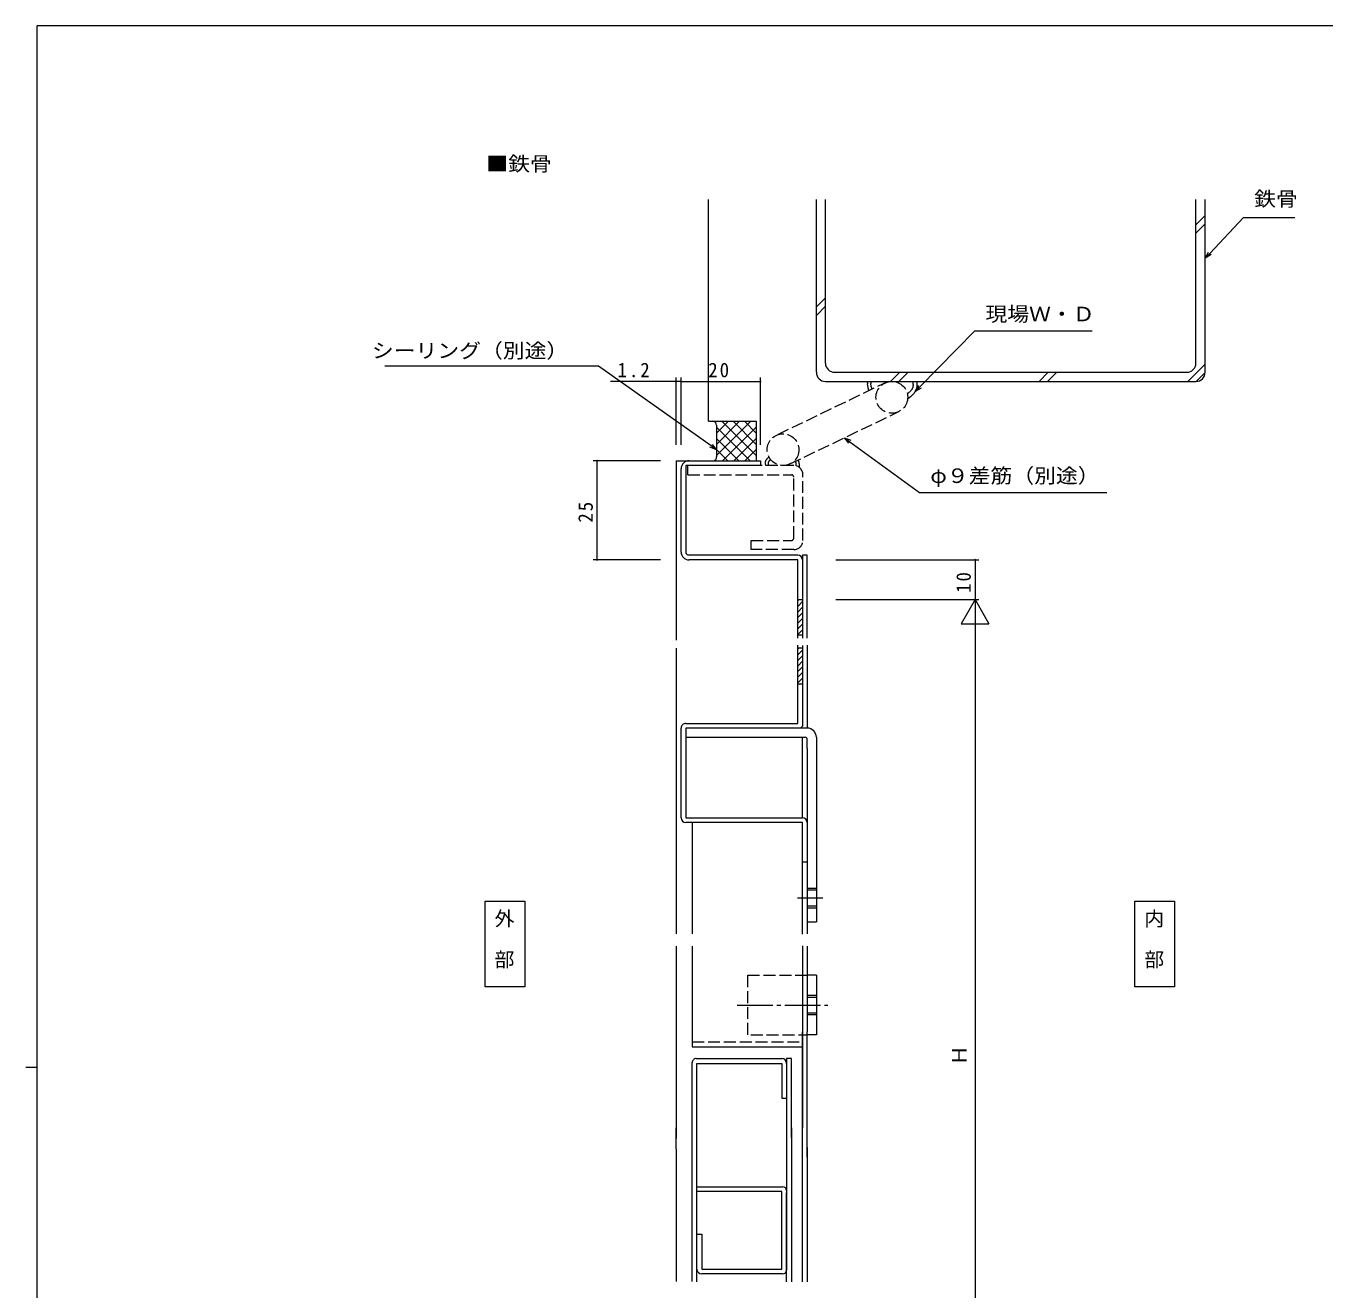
# Model space of a CAD drawing. Units: millimetres on the paper. Extents: x -420 to 373, y -297 to 267.
# Drawn here: x -420.5 to -93.2, y -54 to 264.4 of the extents above; entities that cross this region are included whole.
import ezdxf
from ezdxf.enums import TextEntityAlignment as Align

# ---------------------------------------------------------------- set-up
doc = ezdxf.new("R2010")
doc.units = ezdxf.units.MM
for name, pattern in [('CHAIN2', [12, 9, -1, 1, -1]), ('DASHED1', [1.8, 1.2, -0.6]), ('DASHED3', [4, 3, -1])]:
    doc.linetypes.add(name, pattern=pattern)
for name, color, linetype, lineweight in [('0-1_USER1', 7, 'Continuous', 9), ('0-2_YKK_ZWAK', 3, 'Continuous', 9), ('0-3_YKK_11', 7, 'Continuous', 9), ('0-4_YKK_12', 2, 'Continuous', 9), ('0-5_YSS_K', 3, 'Continuous', 9), ('0-6_YKK_13', 4, 'Continuous', 9), ('0-7_YKK_D', 6, 'Continuous', 9)]:
    doc.layers.add(name, color=color, linetype=linetype, lineweight=lineweight)
doc.styles.add('ＭＳ ゴシック', font='')
doc.styles.get('ＭＳ ゴシック').set_extended_font_data('MS Gothic')

msp = doc.modelspace()

# ---------------------------------------------------------------- linework, layer by layer
at = {"layer": '0-1_USER1'}
for p, q in [((-417.7, -260.6), (-417.7, 264.4)), ((352.3, 264.4), (-417.7, 264.4)), ((-420.5, 1.9), (-417.7, 1.9))]:
    msp.add_line(p, q, dxfattribs=at)
at = {"layer": '0-2_YKK_ZWAK'}
for p, q in [((-304.744, 43.789), (-294.744, 43.789)), ((-304.744, 22.149), (-304.744, 43.789)), ((-294.744, 43.789), (-294.744, 22.149)), ((-140.939, 43.789), (-130.939, 43.789)), ((-140.939, 22.149), (-140.939, 43.789)), ((-130.939, 43.789), (-130.939, 22.149)), ((-294.744, 22.149), (-304.744, 22.149)), ((-130.939, 22.149), (-140.939, 22.149))]:
    msp.add_line(p, q, dxfattribs=at)
at = {"layer": '0-3_YKK_11'}
for p, q in [((-253.339, 154.784), (-235.339, 154.784)), ((-235.339, 154.784), (-235.339, 153.584)), ((-255.339, 131.784), (-255.339, 152.784)), ((-254.139, 153.584), (-254.139, 131.484)), ((-235.339, 153.584), (-254.139, 153.584)), ((-254.139, 131.484), (-253.639, 130.984)), ((-225.939, 130.984), (-253.686, 130.984)), ((-223.539, 130.984), (-224.739, 130.984)), ((-224.739, 130.984), (-224.739, 110.087)), ((-223.539, 110.101), (-223.539, 130.984)), ((-245.339, 129.784), (-253.339, 129.784)), ((-225.939, 129.784), (-245.339, 129.784)), ((-225.939, 110.06), (-225.939, 129.784)), ((-225.939, 119.784), (-224.739, 119.784)), ((-224.739, 110.784), (-225.939, 110.784)), ((-225.939, 88.584), (-225.939, 108.287)), ((-224.739, 108.253), (-224.739, 87.884)), ((-223.539, 108.267), (-223.539, 87.384)), ((-224.739, 107.584), (-225.939, 107.584)), ((-225.939, 98.584), (-224.739, 98.584)), ((-254.139, 88.584), (-225.939, 88.584)), ((-255.339, 64.784), (-255.339, 87.384)), ((-225.239, 87.384), (-254.139, 87.384)), ((-254.139, 87.384), (-254.139, 64.784)), ((-224.739, 87.884), (-225.239, 87.384)), ((-223.539, 87.384), (-225.239, 87.384)), ((-254.139, 64.784), (-224.739, 64.784)), ((-224.739, 63.584), (-254.139, 63.584)), ((-224.739, 35.442), (-224.739, 63.584)), ((-223.539, 63.584), (-223.539, 35.492)), ((-223.539, 53.584), (-224.739, 53.584)), ((-224.739, 32.486), (-224.739, -13.351)), ((-223.539, 32.412), (-223.539, 10.786)), ((-224.739, -13.351), (-224.739, 10.786)), ((-223.539, -20.728), (-223.539, 10.786)), ((-251.539, 4.084), (-229.939, 4.084)), ((-229.939, 4.084), (-229.881, 4.084)), ((-228.739, 4.084), (-228.739, -8.676)), ((-227.539, -15.784), (-227.539, 4.084)), ((-252.539, -16.058), (-252.539, 3.084)), ((-251.339, 2.884), (-229.939, 2.884)), ((-251.339, -16.058), (-251.339, 2.884)), ((-229.939, 2.884), (-229.939, -5.916)), ((-229.939, -5.916), (-228.739, -5.916)), ((-228.739, -8.676), (-228.739, -10.714)), ((-228.739, -10.714), (-228.739, -15.784)), ((-252.539, -18.583), (-252.539, -13.351)), ((-251.339, -18.512), (-251.339, -13.351)), ((-228.739, -13.351), (-228.739, -18.547)), ((-227.539, -13.351), (-227.539, -18.476)), ((-224.739, -18.404), (-224.739, -13.351)), ((-252.539, -52.097), (-252.539, -18.583)), ((-251.339, -52.193), (-251.339, -18.512)), ((-228.739, -18.547), (-228.739, -27.714)), ((-227.539, -18.476), (-227.539, -52.166)), ((-224.739, -52.204), (-224.739, -18.404)), ((-223.539, -18.369), (-223.539, -52.238)), ((-251.339, -28.214), (-229.739, -28.214)), ((-229.939, -29.414), (-251.339, -29.414)), ((-229.939, -49.014), (-229.939, -29.414)), ((-228.739, -27.714), (-228.739, -29.775)), ((-228.74, -48.514), (-228.74, -29.756)), ((-228.739, -29.775), (-228.739, -49.214)), ((-251.34, -40.214), (-250.14, -40.214)), ((-250.14, -40.214), (-250.14, -49.014)), ((-250.14, -49.014), (-229.939, -49.014)), ((-229.739, -50.214), (-250.139, -50.214))]:
    msp.add_line(p, q, dxfattribs=at)
at = {"layer": '0-3_YKK_11', "linetype": 'DASHED1'}
msp.add_line((-254.133, 153.215), (-254.133, 151.28), dxfattribs=at)
at = {"layer": '0-3_YKK_11'}
for points in [[(-227.539, 4.084), (-228.539, 4.084), (-228.739, 4.084)], [(-228.739, -52.196), (-228.739, -50.714), (-228.739, -48.676)]]:
    msp.add_lwpolyline(points, dxfattribs=at)
for centre, radius, start, end in [((-253.339, 152.784), 2, 89.99997, 180.00002), ((-253.339, 131.784), 2, 180.00002, 270), ((-225.939, 129.784), 1.2, 0, 89.99997), ((-254.139, 87.384), 1.2, 89.99997, 180.00002), ((-254.139, 64.784), 1.2, 180.00002, 270), ((-224.739, 63.584), 1.2, 0, 89.99997), ((-251.539, 3.084), 1, 89.99997, 180.00002), ((-229.939, 2.884), 1.2, 0, 89.99997), ((-229.739, -29.214), 1, 0, 89.99997), ((-250.139, -49.014), 1.2, 180.00002, 270), ((-229.739, -49.214), 1, 270, 0)]:
    msp.add_arc(centre, radius, start, end, dxfattribs=at)
at = {"layer": '0-4_YKK_12'}
for p, q in [((-256.539, 154.784), (-253.339, 154.784)), ((-256.539, 154.784), (-256.539, 109.584)), ((-256.539, 107.584), (-256.539, 51.3)), ((-224.739, 64.784), (-224.739, 85.084)), ((-252.539, 63.584), (-252.539, 35.492)), ((-256.539, 55.41), (-256.539, 35.492)), ((-256.539, 32.412), (-256.539, -16.058)), ((-252.539, 32.412), (-252.539, 7.084)), ((-252.539, 7.084), (-224.739, 7.084)), ((-256.539, -18.654), (-256.539, -13.351)), ((-256.539, -18.654), (-256.539, -52.097))]:
    msp.add_line(p, q, dxfattribs=at)
at = {"layer": '0-4_YKK_12', "linetype": 'DASHED3'}
msp.add_line((-252.539, 8.284), (-224.739, 8.284), dxfattribs=at)
at = {"layer": '0-5_YSS_K'}
for p, q in [((-248.398, 164.745), (-248.398, 220.663)), ((-221.236, 177.084), (-221.236, 220.663)), ((-218.936, 179.384), (-218.936, 220.663)), ((-125.536, 179.384), (-125.536, 220.663)), ((-123.236, 177.084), (-123.236, 220.663)), ((-125.536, 214.303), (-123.236, 216.603)), ((-125.536, 212.18), (-123.236, 214.48)), ((-221.236, 193.556), (-218.936, 195.856)), ((-221.236, 191.433), (-218.936, 193.733)), ((-216.636, 177.084), (-127.836, 177.084)), ((-202.532, 174.784), (-200.232, 177.084)), ((-200.409, 174.784), (-198.109, 177.084)), ((-165.056, 174.784), (-162.756, 177.084)), ((-162.933, 174.784), (-160.633, 177.084)), ((-127.579, 174.784), (-123.236, 179.126)), ((-125.455, 174.785), (-123.238, 177.002)), ((-218.936, 174.784), (-125.536, 174.784)), ((-208.439, 174.784), (-208.358, 174.217)), ((-208.293, 173.756), (-208.358, 174.217)), ((-208.257, 173.528), (-208.293, 173.756)), ((-208.215, 173.303), (-208.257, 173.528)), ((-207.534, 174.784), (-207.508, 174.298)), ((-207.471, 173.959), (-207.508, 174.298)), ((-207.448, 173.792), (-207.471, 173.959)), ((-207.42, 173.627), (-207.448, 173.792)), ((-207.385, 173.467), (-207.42, 173.627)), ((-207.342, 173.31), (-207.385, 173.467)), ((-196.951, 174.766), (-196.899, 174.356)), ((-196.89, 173.474), (-196.906, 173.383)), ((-196.899, 174.356), (-196.88, 174.153)), ((-196.879, 173.567), (-196.89, 173.474)), ((-196.88, 174.153), (-196.868, 173.954)), ((-196.871, 173.662), (-196.879, 173.567)), ((-196.867, 173.758), (-196.871, 173.662)), ((-196.868, 173.954), (-196.866, 173.855)), ((-196.866, 173.855), (-196.867, 173.758)), ((-195.911, 173.552), (-195.923, 173.423)), ((-195.903, 173.684), (-195.911, 173.552)), ((-195.91, 174.766), (-195.901, 174.492)), ((-195.894, 173.95), (-195.903, 173.684)), ((-195.901, 174.492), (-195.895, 174.22)), ((-195.895, 174.22), (-195.894, 173.95)), ((-208.167, 173.081), (-208.215, 173.303)), ((-208.11, 172.865), (-208.167, 173.081)), ((-208.078, 172.758), (-208.11, 172.865)), ((-208.044, 172.654), (-208.078, 172.758)), ((-208.006, 172.551), (-208.044, 172.654)), ((-207.965, 172.45), (-208.006, 172.551)), ((-207.317, 173.234), (-207.342, 173.31)), ((-207.289, 173.16), (-207.317, 173.234)), ((-207.258, 173.087), (-207.289, 173.16)), ((-207.224, 173.016), (-207.258, 173.087)), ((-207.179, 172.932), (-207.224, 173.016)), ((-207.13, 172.852), (-207.179, 172.932)), ((-198.117, 171.82), (-198.339, 171.643)), ((-197.839, 170.681), (-198.166, 170.429)), ((-197.899, 171.998), (-198.117, 171.82)), ((-197.794, 172.089), (-197.899, 171.998)), ((-197.518, 170.937), (-197.839, 170.681)), ((-197.691, 172.18), (-197.794, 172.089)), ((-197.592, 172.273), (-197.691, 172.18)), ((-197.496, 172.367), (-197.592, 172.273)), ((-197.362, 171.066), (-197.518, 170.937)), ((-197.406, 172.463), (-197.496, 172.367)), ((-197.321, 172.562), (-197.406, 172.463)), ((-197.21, 171.198), (-197.362, 171.066)), ((-197.241, 172.662), (-197.321, 172.562)), ((-197.168, 172.765), (-197.241, 172.662)), ((-197.063, 171.331), (-197.21, 171.198)), ((-197.102, 172.87), (-197.168, 172.765)), ((-197.043, 172.979), (-197.102, 172.87)), ((-196.921, 171.467), (-197.063, 171.331)), ((-196.993, 173.09), (-197.043, 172.979)), ((-196.951, 173.205), (-196.993, 173.09)), ((-196.926, 173.293), (-196.951, 173.205)), ((-196.906, 173.383), (-196.926, 173.293)), ((-196.786, 171.606), (-196.921, 171.467)), ((-196.658, 171.747), (-196.786, 171.606)), ((-196.537, 171.893), (-196.658, 171.747)), ((-196.426, 172.042), (-196.537, 171.893)), ((-196.324, 172.195), (-196.426, 172.042)), ((-196.233, 172.353), (-196.324, 172.195)), ((-196.191, 172.434), (-196.233, 172.353)), ((-196.152, 172.516), (-196.191, 172.434)), ((-196.117, 172.599), (-196.152, 172.516)), ((-196.084, 172.684), (-196.117, 172.599)), ((-196.045, 172.802), (-196.084, 172.684)), ((-196.011, 172.922), (-196.045, 172.802)), ((-195.982, 173.044), (-196.011, 172.922)), ((-195.958, 173.168), (-195.982, 173.044)), ((-195.938, 173.295), (-195.958, 173.168)), ((-195.923, 173.423), (-195.938, 173.295)), ((-248.398, 164.745), (-236.398, 164.745)), ((-246.398, 164.583), (-246.236, 164.745)), ((-246.398, 161.754), (-243.407, 164.745)), ((-246.398, 158.926), (-240.579, 164.745)), ((-246.398, 156.097), (-237.751, 164.745)), ((-246.398, 163.745), (-246.398, 155.745)), ((-245.046, 164.745), (-236.398, 156.097)), ((-242.218, 164.745), (-236.398, 158.926)), ((-239.39, 164.745), (-236.398, 161.754)), ((-236.561, 164.745), (-236.398, 164.583)), ((-236.398, 164.745), (-236.398, 154.784)), ((-246.398, 163.269), (-237.913, 154.784)), ((-246.398, 160.44), (-240.742, 154.784)), ((-244.884, 154.784), (-236.398, 163.269)), ((-242.055, 154.784), (-236.398, 160.44)), ((-246.398, 157.612), (-243.57, 154.784)), ((-239.227, 154.784), (-236.398, 157.612)), ((-234.118, 154.428), (-234.126, 154.302)), ((-234.126, 154.302), (-234.125, 154.172)), ((-234.125, 154.172), (-234.117, 154.04)), ((-234.1, 154.551), (-234.118, 154.428)), ((-234.117, 154.04), (-234.105, 153.906)), ((-234.105, 153.906), (-234.071, 153.635)), ((-234.087, 154.611), (-234.1, 154.551)), ((-234.071, 154.67), (-234.087, 154.611)), ((-234.045, 154.745), (-234.071, 154.67)), ((-234.013, 154.818), (-234.045, 154.745)), ((-233.977, 154.888), (-234.013, 154.818)), ((-233.935, 154.958), (-233.977, 154.888)), ((-233.89, 155.025), (-233.935, 154.958)), ((-233.84, 155.092), (-233.89, 155.025)), ((-233.787, 155.157), (-233.84, 155.092)), ((-233.731, 155.221), (-233.787, 155.157)), ((-233.611, 155.345), (-233.731, 155.221)), ((-233.481, 155.467), (-233.611, 155.345)), ((-233.346, 155.586), (-233.481, 155.467)), ((-233.387, 154.069), (-233.389, 153.927)), ((-233.389, 153.927), (-233.387, 153.782)), ((-233.377, 154.206), (-233.387, 154.069)), ((-233.369, 154.272), (-233.377, 154.206)), ((-233.357, 154.336), (-233.369, 154.272)), ((-233.342, 154.398), (-233.357, 154.336)), ((-233.209, 155.705), (-233.346, 155.586)), ((-233.324, 154.458), (-233.342, 154.398)), ((-233.302, 154.515), (-233.324, 154.458)), ((-233.275, 154.57), (-233.302, 154.515)), ((-233.244, 154.622), (-233.275, 154.57)), ((-233.209, 154.67), (-233.244, 154.622)), ((-233.16, 154.723), (-233.209, 154.67)), ((-233.105, 154.773), (-233.16, 154.723)), ((-233.044, 154.818), (-233.105, 154.773)), ((-232.979, 154.861), (-233.044, 154.818)), ((-232.91, 154.902), (-232.979, 154.861)), ((-232.839, 154.94), (-232.91, 154.902)), ((-232.691, 155.015), (-232.839, 154.94)), ((-226.482, 154.498), (-226.447, 154.246)), ((-226.447, 154.246), (-226.433, 154.121)), ((-226.433, 154.121), (-226.421, 153.998)), ((-226.421, 153.998), (-226.414, 153.876)), ((-226.414, 153.876), (-226.412, 153.756)), ((-225.845, 154.963), (-225.792, 154.843)), ((-225.792, 154.843), (-225.69, 154.404)), ((-225.69, 154.404), (-225.646, 154.187)), ((-225.646, 154.187), (-225.61, 153.973)), ((-225.61, 153.973), (-225.597, 153.867)), ((-225.597, 153.867), (-225.586, 153.762)), ((-233.387, 153.782), (-233.381, 153.635)), ((-226.416, 153.638), (-226.428, 153.523)), ((-226.412, 153.756), (-226.416, 153.638)), ((-225.595, 153.255), (-225.611, 153.158)), ((-225.584, 153.354), (-225.595, 153.255)), ((-225.586, 153.762), (-225.58, 153.658)), ((-225.578, 153.454), (-225.584, 153.354)), ((-225.58, 153.658), (-225.577, 153.555)), ((-225.577, 153.555), (-225.578, 153.454))]:
    msp.add_line(p, q, dxfattribs=at)
at = {"layer": '0-5_YSS_K', "linetype": 'DASHED3'}
for p, q in [((-203.118, 174.784), (-231.362, 161.185)), ((-227.892, 153.977), (-200.47, 167.179))]:
    msp.add_line(p, q, dxfattribs=at)
for centre in [(-202.205, 170.784), (-229.627, 157.581)]:
    msp.add_circle(centre, 4, dxfattribs=at)
at = {"layer": '0-5_YSS_K'}
for centre, radius, start, end in [((-218.936, 177.084), 2.3, 180, 270), ((-216.636, 179.384), 2.3, 180, 270), ((-127.836, 179.384), 2.3, 270, 0), ((-125.536, 177.084), 2.3, 270, 0), ((-247.398, 163.745), 1, 0, 90), ((-247.398, 155.745), 1, 285.91905, 0)]:
    msp.add_arc(centre, radius, start, end, dxfattribs=at)
at = {"layer": '0-6_YKK_13', "linetype": 'DASHED3'}
for p, q in [((-253.639, 151.28), (-253.639, 153.58)), ((-226.939, 153.58), (-253.639, 153.58)), ((-253.639, 151.28), (-227.539, 151.28)), ((-226.939, 135.28), (-226.939, 150.68)), ((-224.639, 134.68), (-224.639, 151.28)), ((-226.939, 132.38), (-237.639, 132.38)), ((-223.539, 47.084), (-221.239, 47.084)), ((-223.539, 46.584), (-221.239, 46.584)), ((-223.539, 42.584), (-221.239, 42.584)), ((-223.539, 42.084), (-221.239, 42.084)), ((-238.539, 10.084), (-238.539, 25.084)), ((-238.539, 25.084), (-223.539, 25.084)), ((-237.771, 10.084), (-223.539, 10.084))]:
    msp.add_line(p, q, dxfattribs=at)
at = {"layer": '0-6_YKK_13'}
for p, q in [((-225.939, 119.483), (-225.638, 119.784)), ((-225.939, 118.069), (-224.739, 119.269)), ((-225.939, 116.655), (-224.739, 117.855)), ((-225.939, 115.24), (-224.739, 116.44)), ((-225.939, 113.826), (-224.739, 115.026)), ((-225.939, 112.412), (-224.739, 113.612)), ((-225.939, 110.998), (-224.739, 112.198)), ((-225.939, 107.283), (-225.638, 107.584)), ((-225.939, 105.869), (-224.739, 107.069)), ((-225.939, 104.455), (-224.739, 105.655)), ((-225.939, 103.04), (-224.739, 104.24)), ((-225.939, 101.626), (-224.739, 102.826)), ((-225.939, 100.212), (-224.739, 101.412)), ((-225.939, 98.798), (-224.739, 99.998)), ((-254.139, 85.084), (-224.039, 85.084)), ((-223.539, 82.284), (-223.539, 84.584)), ((-223.539, 82.284), (-223.539, 63.584)), ((-221.239, 85.084), (-221.239, 38.584)), ((-223.539, 38.584), (-221.239, 38.584)), ((-221.239, 25.084), (-223.539, 25.084)), ((-221.239, 25.084), (-221.239, 10.084)), ((-223.539, 20.084), (-221.239, 20.084)), ((-223.539, 19.584), (-221.239, 19.584)), ((-223.539, 15.584), (-221.239, 15.584)), ((-221.239, 15.084), (-223.539, 15.084)), ((-221.239, 10.084), (-223.539, 10.084))]:
    msp.add_line(p, q, dxfattribs=at)
at = {"layer": '0-6_YKK_13', "linetype": 'CHAIN2'}
for p, q in [((-225.948, 44.584), (-219.641, 44.584)), ((-241.178, 17.584), (-218.352, 17.584))]:
    msp.add_line(p, q, dxfattribs=at)
at = {"layer": '0-6_YKK_13', "linetype": 'DASHED3'}
msp.add_lwpolyline([(-237.639, 132.38), (-237.639, 134.68), (-227.539, 134.68)], dxfattribs=at)
for centre, radius, start, end in [((-227.539, 150.68), 0.6, 0, 90), ((-226.939, 151.28), 2.3, 0, 90), ((-227.539, 135.28), 0.6, 270, 0), ((-226.939, 134.68), 2.3, 270, 0)]:
    msp.add_arc(centre, radius, start, end, dxfattribs=at)
at = {"layer": '0-6_YKK_13'}
for centre, radius in [((-223.539, 85.084), 2.3), ((-224.039, 84.584), 0.5)]:
    msp.add_arc(centre, radius, 0, 90, dxfattribs=at)
at = {"layer": '0-7_YKK_D'}
for p, q in [((-122.074, 207.062), (-113.56, 216.145)), ((-113.56, 216.145), (-100.62, 216.145)), ((-123.236, 205.822), (-122.406, 207.374)), ((-123.236, 205.822), (-122.074, 207.062)), ((-121.741, 206.751), (-123.236, 205.822)), ((-276.153, 178.604), (-330.053, 178.604)), ((-247.787, 158.555), (-276.153, 178.604)), ((-256.539, 174.784), (-273.139, 174.784)), ((-256.539, 158.784), (-256.539, 175.784)), ((-255.339, 174.784), (-256.539, 174.784)), ((-255.339, 162.728), (-255.339, 175.784)), ((-255.339, 158.784), (-255.339, 175.784)), ((-255.339, 174.784), (-253.639, 174.784)), ((-255.339, 174.784), (-235.339, 174.784)), ((-235.339, 158.784), (-235.339, 175.784)), ((-196.303, 172.23), (-195.439, 173.764)), ((-196.303, 172.23), (-195.113, 173.445)), ((-194.788, 173.126), (-196.303, 172.23)), ((-214.181, 160.578), (-212.806, 159.579)), ((-214.181, 160.578), (-212.538, 159.947)), ((-213.073, 159.21), (-214.181, 160.578)), ((-246.398, 157.574), (-248.05, 158.183)), ((-246.398, 157.574), (-247.787, 158.555)), ((-247.524, 158.927), (-246.398, 157.574)), ((-212.806, 159.579), (-195.208, 146.787)), ((-260.539, 154.784), (-277.539, 154.784)), ((-276.539, 154.784), (-276.539, 129.784)), ((-195.208, 146.787), (-148.028, 146.787)), ((-260.539, 129.784), (-277.539, 129.784)), ((-216.366, 129.784), (-180.236, 129.784)), ((-181.236, 129.784), (-181.236, 119.784)), ((-216.356, 119.784), (-180.236, 119.784)), ((-216.356, 119.784), (-180.236, 119.784)), ((-181.236, 119.784), (-184.736, 113.721)), ((-181.236, 119.784), (-181.236, 107.659)), ((-181.236, 119.784), (-177.736, 113.721)), ((-184.736, 113.721), (-177.736, 113.721)), ((-181.236, 112.784), (-181.236, -103.216))]:
    msp.add_line(p, q, dxfattribs=at)
msp.add_lwpolyline([(-195.113, 173.445), (-181.312, 187.541), (-151.732, 187.541)], dxfattribs=at)
for centre, start, end in [((-256.539, 174.784), 0, 180), ((-256.539, 174.784), 180, 0), ((-255.339, 174.784), 0, 180), ((-255.339, 174.784), 0, 180), ((-255.339, 174.784), 180, 0), ((-255.339, 174.784), 180, 0), ((-235.339, 174.784), 0, 180), ((-235.339, 174.784), 180, 0), ((-276.539, 154.784), 90, 270), ((-276.539, 154.784), 270, 90), ((-276.539, 129.784), 90, 270), ((-276.539, 129.784), 270, 90), ((-181.236, 129.784), 90, 270), ((-181.236, 129.784), 270, 90)]:
    msp.add_arc(centre, 0.106, start, end, dxfattribs=at)

# ---------------------------------------------------------------- texts
at = {"layer": '0-2_YKK_ZWAK', "style": 'ＭＳ ゴシック', "width": 1.1}
msp.add_text('■鉄骨', height=3.666, dxfattribs=at).set_placement((-304.444, 226.729), align=Align.BOTTOM_LEFT)
at = {"layer": '0-2_YKK_ZWAK', "style": 'ＭＳ ゴシック'}
for s, p in [('外', (-302.352, 36.429)), ('内', (-138.547, 36.429)), ('部', (-302.352, 26.124)), ('部', (-138.547, 26.124))]:
    msp.add_text(s, height=3.666, dxfattribs=at).set_placement(p, align=Align.BOTTOM_LEFT)
at = {"layer": '0-7_YKK_D', "color": 3, "style": 'ＭＳ ゴシック', "width": 1.1}
for s, p in [('鉄骨', (-110.86, 217.876)), ('現場Ｗ・Ｄ', (-178.612, 188.845)), ('シーリング（別途）', (-333.286, 179.619)), ('φ９差筋（別途）', (-192.508, 148.092))]:
    msp.add_text(s, height=3.666, dxfattribs=at).set_placement(p, align=Align.BOTTOM_LEFT)
at = {"layer": '0-7_YKK_D', "color": 3, "style": 'ＭＳ ゴシック'}
msp.add_text('Ｈ', height=3.666, rotation=90, dxfattribs=at).set_placement((-182.236, 2.42), align=Align.BOTTOM_LEFT)
at = {"layer": '0-7_YKK_D', "color": 3, "char_height": 3.666, "attachment_point": 7, "style": 'ＭＳ ゴシック'}
for s, insert in [('\\T1.21;\\W0.95;1.2', (-271.351, 175.784)), ('\\T1.21;\\W0.95;20', (-248.482, 175.784))]:
    msp.add_mtext(s, dxfattribs=dict(at, insert=insert))
at = {"layer": '0-7_YKK_D', "color": 3, "char_height": 3.666, "attachment_point": 7, "rotation": 90, "style": 'ＭＳ ゴシック'}
for s, insert in [('\\T1.21;\\W0.95;25', (-277.539, 139.201)), ('\\T1.21;\\W0.95;10', (-182.236, 121.482))]:
    msp.add_mtext(s, dxfattribs=dict(at, insert=insert))

doc.saveas('drawing.dxf')
